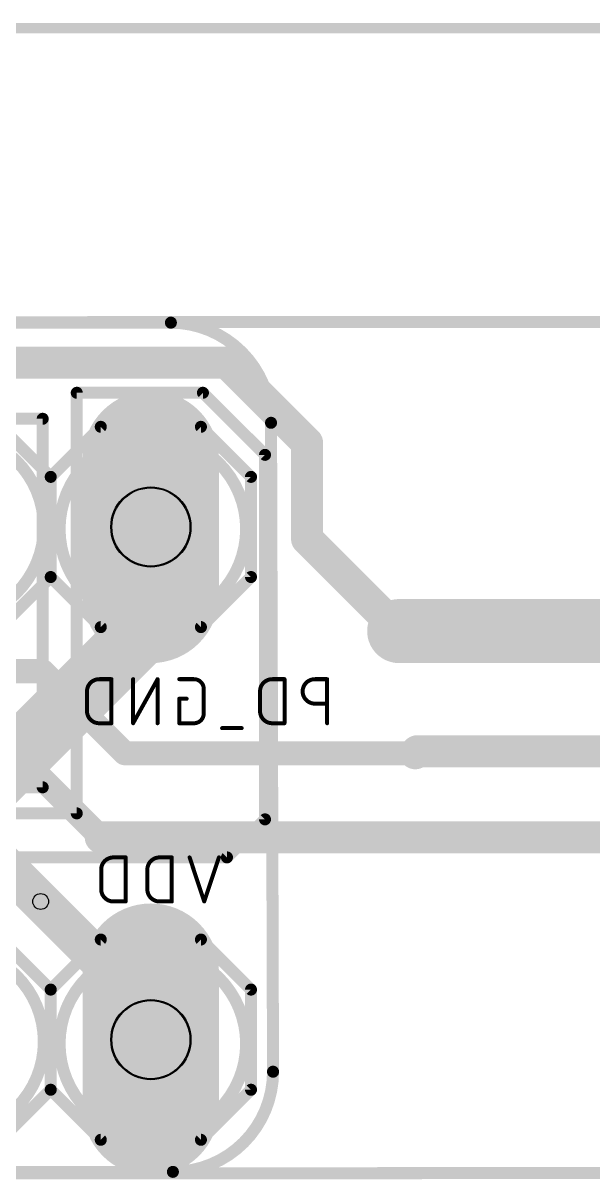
# Model space of a CAD drawing. Extents: x 6 to 264, y 30 to 75.
# Drawn here: x 197.21 to 204.44, y 54.53 to 69.2 of the extents above; entities that cross this region are included whole.
import ezdxf

# ---------------------------------------------------------------- set-up
doc = ezdxf.new("R2010")
doc.units = 0
for name, color, linetype in [('1', 12, 'CONTINUOUS'), ('100', 3, 'CONTINUOUS'), ('101', 190, 'CONTINUOUS'), ('16', 132, 'CONTINUOUS'), ('17', 110, 'CONTINUOUS'), ('18', 110, 'CONTINUOUS'), ('20', 31, 'CONTINUOUS'), ('21', 253, 'CONTINUOUS'), ('26', 253, 'CONTINUOUS'), ('29', 253, 'CONTINUOUS'), ('30', 253, 'CONTINUOUS'), ('44', 253, 'CONTINUOUS'), ('47', 253, 'CONTINUOUS'), ('51', 253, 'CONTINUOUS')]:
    doc.layers.add(name, color=color, linetype=linetype)

# ---------------------------------------------------------------- blocks, each defined once
blk = doc.blocks.new('RECT')
blk.add_solid([(-0.5, -0.5), (0.5, -0.5), (-0.5, 0.5), (0.5, 0.5)])
blk = doc.blocks.new('LONGP100')
at = {"const_width": 1}
blk.add_lwpolyline([(-0.5, 0), (0.5, 0)], dxfattribs=at)
at = {"const_width": 0.5}
for points in [[(-0.5, 0.25, 1), (-0.5, -0.25)], [(0.5, -0.25, 1), (0.5, 0.25)]]:
    blk.add_lwpolyline(points, format="xyb", dxfattribs=at)
blk = doc.blocks.new('ROUNDV')
at = {"const_width": 0.5}
blk.add_lwpolyline([(0, -0.25, 1), (0, 0.25, 1), (0, -0.25)], format="xyb", dxfattribs=at)

msp = doc.modelspace()

# ---------------------------------------------------------------- linework, layer by layer
at = {"layer": '1'}
for points, const_width in [([(199.7964, 64.897), (62.7126, 64.897)], 0.4064), ([(200.8124, 63.881), (199.7964, 64.897)], 0.4064), ([(200.8124, 62.6618), (200.8124, 63.881)], 0.4064), ([(201.9808, 61.4934), (200.8124, 62.6618)], 0.4064), ([(247.2944, 61.4934), (201.9808, 61.4934)], 0.8128), ([(197.4596, 60.9854), (187.5028, 60.9854)], 0.3048), ([(198.501, 59.944), (197.4596, 60.9854)], 0.3048), ([(196.5452, 60.5282), (198.1962, 58.8772)], 0.3048), ([(197.4342, 58.0644), (195.5292, 59.9694)], 0.508), ([(202.2094, 59.9694), (202.184, 59.944)], 0.4064), ([(247.9562, 59.9694), (202.2094, 59.9694)], 0.4064), ([(202.184, 59.944), (198.501, 59.944)], 0.3048), ([(198.1962, 58.8772), (247.1928, 58.8772)], 0.4064), ([(198.8312, 56.6674), (197.4342, 58.0644)], 0.508), ([(198.8312, 56.3118), (198.8312, 56.6674)], 0.508)]:
    msp.add_lwpolyline(points, dxfattribs=dict(at, const_width=const_width))
for points, const_width in [([(199.8682, 64.9688, 1), (199.7246, 64.8252)], 0.2032), ([(199.7964, 64.7954, 1), (199.7964, 64.9986)], 0.2032), ([(200.914, 63.881, 1), (200.7108, 63.881)], 0.2032), ([(200.7406, 63.8092, 1), (200.8842, 63.9528)], 0.2032), ([(200.8842, 62.7336, 1), (200.7406, 62.59)], 0.2032), ([(200.7108, 62.6618, 1), (200.914, 62.6618)], 0.2032), ([(201.9808, 61.6966, 1), (201.9808, 61.2902)], 0.4064), ([(201.909, 61.4216, 1), (202.0526, 61.5652)], 0.2032), ([(197.5135, 61.0393, 1), (197.4057, 60.9315)], 0.1524), ([(197.4596, 60.9092, 1), (197.4596, 61.0616)], 0.1524), ([(202.2094, 60.071, 1), (202.2094, 59.8678)], 0.2032), ([(202.2812, 59.8976, 1), (202.1376, 60.0412)], 0.2032), ([(198.501, 60.0202, 1), (198.501, 59.8678)], 0.1524), ([(198.4471, 59.8901, 1), (198.5549, 59.9979)], 0.1524), ([(202.1122, 60.0158, 1), (202.2558, 59.8722)], 0.2032), ([(202.184, 59.8678, 1), (202.184, 60.0202)], 0.1524), ([(198.1962, 58.9788, 1), (198.1962, 58.7756)], 0.2032), ([(198.1423, 58.8233, 1), (198.2501, 58.9311)], 0.1524), ([(197.524, 58.1542, 1), (197.3444, 57.9746)], 0.254), ([(197.3444, 57.9746, 1), (197.524, 58.1542)], 0.254), ([(198.9582, 56.6674, 1), (198.7042, 56.6674)], 0.254), ([(198.7414, 56.5776, 1), (198.921, 56.7572)], 0.254), ([(198.7042, 56.3118, 1), (198.9582, 56.3118)], 0.254)]:
    msp.add_lwpolyline(points, format="xyb", dxfattribs=dict(at, const_width=const_width))
at = {"layer": '100', "const_width": 0.1524}
for points in [[(188.6712, 65.405), (199.0852, 65.405)], [(200.3552, 64.135), (200.3806, 55.9054)], [(199.1106, 54.6354), (188.4426, 54.6354)]]:
    msp.add_lwpolyline(points, dxfattribs=at)
at = {"layer": '100'}
for points, const_width in [([(200.3552, 64.135, 0.4142), (199.0852, 65.405)], 0.1524), ([(199.0852, 65.4431, 1), (199.0852, 65.3669)], 0.0762), ([(199.0852, 65.3669, 1), (199.0852, 65.4431)], 0.0762), ([(200.3933, 64.1351, 1), (200.3171, 64.1349)], 0.0762), ([(200.3171, 64.135, 1), (200.3933, 64.135)], 0.0762), ([(199.1106, 54.6354, 0.4142), (200.3806, 55.9054)], 0.1524), ([(200.4187, 55.9054, 1), (200.3425, 55.9054)], 0.0762), ([(200.3425, 55.9053, 1), (200.4187, 55.9055)], 0.0762), ([(199.1106, 54.6735, 1), (199.1106, 54.5973)], 0.0762), ([(199.1106, 54.5973, 1), (199.1106, 54.6735)], 0.0762)]:
    msp.add_lwpolyline(points, format="xyb", dxfattribs=dict(at, const_width=const_width))
at = {"layer": '101', "const_width": 0.1524}
for points in [[(188.6712, 65.405), (199.0852, 65.405)], [(200.3552, 64.135), (200.3806, 55.9054)], [(199.1106, 54.6354), (188.4426, 54.6354)]]:
    msp.add_lwpolyline(points, dxfattribs=at)
at = {"layer": '101'}
for points, const_width in [([(200.3552, 64.135, 0.4142), (199.0852, 65.405)], 0.1524), ([(199.0852, 65.4431, 1), (199.0852, 65.3669)], 0.0762), ([(199.0852, 65.3669, 1), (199.0852, 65.4431)], 0.0762), ([(200.3933, 64.1351, 1), (200.3171, 64.1349)], 0.0762), ([(200.3171, 64.135, 1), (200.3933, 64.135)], 0.0762), ([(196.2912, 61.6313, 1), (196.2912, 63.9971, 1), (196.2912, 61.6313)], 0.1524), ([(198.8566, 61.6059, 1), (198.8566, 63.9717, 1), (198.8566, 61.6059)], 0.1524), ([(196.2912, 55.1035, 1), (196.2912, 57.4693, 1), (196.2912, 55.1035)], 0.1524), ([(198.8566, 55.0781, 1), (198.8566, 57.4439, 1), (198.8566, 55.0781)], 0.1524), ([(199.1106, 54.6354, 0.4142), (200.3806, 55.9054)], 0.1524), ([(200.4187, 55.9054, 1), (200.3425, 55.9054)], 0.0762), ([(200.3425, 55.9053, 1), (200.4187, 55.9055)], 0.0762), ([(199.1106, 54.6735, 1), (199.1106, 54.5973)], 0.0762), ([(199.1106, 54.5973, 1), (199.1106, 54.6735)], 0.0762)]:
    msp.add_lwpolyline(points, format="xyb", dxfattribs=dict(at, const_width=const_width))
at = {"layer": '16'}
for points, const_width in [([(197.8914, 64.516), (197.8914, 59.182)], 0.1524), ([(199.4916, 64.516), (197.8914, 64.516)], 0.1524), ([(200.279, 63.7286), (199.4916, 64.516)], 0.1524), ([(55.626, 64.1858), (197.4596, 64.1858)], 0.1524), ([(197.4596, 64.1858), (197.4596, 59.5122)], 0.1524), ([(200.279, 59.1058), (200.279, 63.7286)], 0.1524), ([(198.8312, 62.8142), (198.8312, 61.595)], 0.8128), ([(198.8312, 61.595), (196.5706, 59.3344)], 0.8128), ([(197.4596, 59.5122), (67.5132, 59.5122)], 0.1524), ([(197.8914, 59.182), (67.1576, 59.182)], 0.1524), ([(199.7964, 58.6232), (200.279, 59.1058)], 0.1524), ([(187.5282, 58.6232), (199.7964, 58.6232)], 0.1524), ([(197.4342, 58.0644), (198.628, 56.8706)], 0.4064)]:
    msp.add_lwpolyline(points, dxfattribs=dict(at, const_width=const_width))
for points, const_width in [([(197.9295, 64.516, 1), (197.8533, 64.516)], 0.0762), ([(197.8914, 64.5541, 1), (197.8914, 64.4779)], 0.0762), ([(199.5185, 64.5429, 1), (199.4647, 64.4891)], 0.0762), ([(199.4916, 64.4779, 1), (199.4916, 64.5541)], 0.0762), ([(197.4977, 64.1858, 1), (197.4215, 64.1858)], 0.0762), ([(197.4596, 64.1477, 1), (197.4596, 64.2239)], 0.0762), ([(200.3171, 63.7286, 1), (200.2409, 63.7286)], 0.0762), ([(200.2521, 63.7017, 1), (200.3059, 63.7555)], 0.0762), ([(199.0344, 62.8142, 1), (198.628, 62.8142)], 0.4064), ([(198.9749, 61.4513, 1), (198.6875, 61.7387)], 0.4064), ([(198.628, 61.595, 1), (199.0344, 61.595)], 0.4064), ([(197.4596, 59.4741, 1), (197.4596, 59.5503)], 0.0762), ([(197.4215, 59.5122, 1), (197.4977, 59.5122)], 0.0762), ([(197.8533, 59.182, 1), (197.9295, 59.182)], 0.0762), ([(197.8914, 59.1439, 1), (197.8914, 59.2201)], 0.0762), ([(200.2409, 59.1058, 1), (200.3171, 59.1058)], 0.0762), ([(200.3059, 59.0789, 1), (200.2521, 59.1327)], 0.0762), ([(199.7695, 58.6501, 1), (199.8233, 58.5963)], 0.0762), ([(199.7964, 58.5851, 1), (199.7964, 58.6613)], 0.0762), ([(197.506, 58.1362, 1), (197.3624, 57.9926)], 0.2032), ([(198.5562, 56.7988, 1), (198.6998, 56.9424)], 0.2032)]:
    msp.add_lwpolyline(points, format="xyb", dxfattribs=dict(at, const_width=const_width))
at = {"layer": '20', "const_width": 0.1524}
for points in [[(181.0766, 65.405), (249.6058, 65.4304)], [(246.38, 54.6354), (178.6382, 54.61)]]:
    msp.add_lwpolyline(points, dxfattribs=at)
at = {"layer": '20'}
for centre in [(198.8312, 62.8142), (198.8312, 56.3118)]:
    msp.add_circle(centre, 0.4953, dxfattribs=at)
at = {"layer": '21', "const_width": 0.1524}
for points in [[(196.9262, 64.0842), (197.5612, 63.4492)], [(197.5612, 63.4492), (198.1962, 64.0842)], [(198.1962, 64.0842), (199.4662, 64.0842)], [(200.1012, 63.4492), (199.4662, 64.0842)], [(197.5612, 62.1792), (197.5612, 63.4492)], [(200.1012, 62.1792), (200.1012, 63.4492)], [(197.5612, 62.1792), (196.9262, 61.5442)], [(198.1962, 61.5442), (197.5612, 62.1792)], [(199.4662, 61.5442), (200.1012, 62.1792)], [(199.4662, 61.5442), (198.1962, 61.5442)], [(196.9262, 57.5818), (197.5612, 56.9468)], [(198.1962, 57.5818), (197.5612, 56.9468)], [(198.1962, 57.5818), (199.4662, 57.5818)], [(199.4662, 57.5818), (200.1012, 56.9468)], [(197.5612, 56.9468), (197.5612, 55.6768)], [(200.1012, 56.9468), (200.1012, 55.6768)], [(197.5612, 55.6768), (196.9262, 55.0418)], [(197.5612, 55.6768), (198.1962, 55.0418)], [(200.1012, 55.6768), (199.4662, 55.0418)], [(199.4662, 55.0418), (198.1962, 55.0418)]]:
    msp.add_lwpolyline(points, dxfattribs=at)
at = {"layer": '21', "const_width": 0.0762}
for points in [[(198.1962, 64.1223, 1), (198.1962, 64.0461)], [(198.2231, 64.0573, 1), (198.1693, 64.1111)], [(199.4931, 64.1111, 1), (199.4393, 64.0573)], [(199.4662, 64.0461, 1), (199.4662, 64.1223)], [(197.5993, 63.4492, 1), (197.5231, 63.4492)], [(200.1393, 63.4492, 1), (200.0631, 63.4492)], [(197.5343, 63.4761, 1), (197.5881, 63.4223)], [(197.5343, 63.4223, 1), (197.5881, 63.4761)], [(200.0743, 63.4223, 1), (200.1281, 63.4761)], [(197.5231, 62.1792, 1), (197.5993, 62.1792)], [(197.5881, 62.2061, 1), (197.5343, 62.1523)], [(197.5881, 62.1523, 1), (197.5343, 62.2061)], [(200.0631, 62.1792, 1), (200.1393, 62.1792)], [(200.1281, 62.1523, 1), (200.0743, 62.2061)], [(198.1962, 61.5823, 1), (198.1962, 61.5061)], [(199.4662, 61.5061, 1), (199.4662, 61.5823)], [(198.1693, 61.5173, 1), (198.2231, 61.5711)], [(199.4393, 61.5711, 1), (199.4931, 61.5173)], [(198.1962, 57.6199, 1), (198.1962, 57.5437)], [(198.2231, 57.5549, 1), (198.1693, 57.6087)], [(199.4931, 57.6087, 1), (199.4393, 57.5549)], [(199.4662, 57.5437, 1), (199.4662, 57.6199)], [(197.5993, 56.9468, 1), (197.5231, 56.9468)], [(197.5343, 56.9737, 1), (197.5881, 56.9199)], [(197.5343, 56.9199, 1), (197.5881, 56.9737)], [(200.1393, 56.9468, 1), (200.0631, 56.9468)], [(200.0743, 56.9199, 1), (200.1281, 56.9737)], [(197.5881, 55.7037, 1), (197.5343, 55.6499)], [(197.5881, 55.6499, 1), (197.5343, 55.7037)], [(200.1281, 55.6499, 1), (200.0743, 55.7037)], [(197.5231, 55.6768, 1), (197.5993, 55.6768)], [(200.0631, 55.6768, 1), (200.1393, 55.6768)], [(198.1962, 55.0799, 1), (198.1962, 55.0037)], [(198.1693, 55.0149, 1), (198.2231, 55.0687)], [(199.4393, 55.0687, 1), (199.4931, 55.0149)], [(199.4662, 55.0037, 1), (199.4662, 55.0799)]]:
    msp.add_lwpolyline(points, format="xyb", dxfattribs=at)
at = {"layer": '26'}
for points, const_width in [([(198.1763, 60.8838, 0.4142), (198.0211, 60.7286)], 0.0508), ([(198.1763, 60.8965, 1), (198.1763, 60.8711)], 0.0254), ([(198.1763, 60.8711, 1), (198.1763, 60.8965)], 0.0254), ([(198.3442, 60.8838, 1), (198.3188, 60.8838)], 0.0254), ([(198.3315, 60.8711, 1), (198.3315, 60.8965)], 0.0254), ([(198.619, 60.8838, 1), (198.5936, 60.8838)], 0.0254), ([(198.9294, 60.8838, 1), (198.904, 60.8838)], 0.0254), ([(198.9278, 60.8776, 1), (198.9056, 60.89)], 0.0254), ([(199.1915, 60.8965, 1), (199.1915, 60.8711)], 0.0254), ([(199.5019, 60.7596, 0.4142), (199.3778, 60.8838)], 0.0508), ([(199.3778, 60.8965, 1), (199.3778, 60.8711)], 0.0254), ([(199.3778, 60.8711, 1), (199.3778, 60.8965)], 0.0254), ([(200.3708, 60.8838, 0.4142), (200.2156, 60.7286)], 0.0508), ([(200.3708, 60.8965, 1), (200.3708, 60.8711)], 0.0254), ([(200.3708, 60.8711, 1), (200.3708, 60.8965)], 0.0254), ([(200.5388, 60.8838, 1), (200.5134, 60.8838)], 0.0254), ([(200.5261, 60.8711, 1), (200.5261, 60.8965)], 0.0254), ([(200.9112, 60.8838, 1), (200.9112, 60.5734)], 0.0508), ([(200.9112, 60.8965, 1), (200.9112, 60.8711)], 0.0254), ([(200.9112, 60.8711, 1), (200.9112, 60.8965)], 0.0254), ([(201.0791, 60.8838, 1), (201.0537, 60.8838)], 0.0254), ([(201.0664, 60.8711, 1), (201.0664, 60.8965)], 0.0254), ([(198.0338, 60.7286, 1), (198.0084, 60.7286)], 0.0254), ([(198.0084, 60.7286, 1), (198.0338, 60.7286)], 0.0254), ([(199.5146, 60.7596, 1), (199.4892, 60.7596)], 0.0254), ([(199.4892, 60.7596, 1), (199.5146, 60.7596)], 0.0254), ([(200.2283, 60.7286, 1), (200.2029, 60.7286)], 0.0254), ([(200.2029, 60.7286, 1), (200.2283, 60.7286)], 0.0254), ([(199.1915, 60.6481, 1), (199.1915, 60.6227)], 0.0254), ([(199.2042, 60.6354, 1), (199.1788, 60.6354)], 0.0254), ([(199.2846, 60.6227, 1), (199.2846, 60.6481)], 0.0254), ([(200.9112, 60.5861, 1), (200.9112, 60.5607)], 0.0254), ([(200.9112, 60.5607, 1), (200.9112, 60.5861)], 0.0254), ([(201.0664, 60.5607, 1), (201.0664, 60.5861)], 0.0254), ([(198.0211, 60.4802, 0.4142), (198.1763, 60.325)], 0.0508), ([(198.0338, 60.4802, 1), (198.0084, 60.4802)], 0.0254), ([(198.0084, 60.4802, 1), (198.0338, 60.4802)], 0.0254), ([(199.3778, 60.325, 0.4142), (199.5019, 60.4492)], 0.0508), ([(199.5146, 60.4492, 1), (199.4892, 60.4492)], 0.0254), ([(199.4892, 60.4492, 1), (199.5146, 60.4492)], 0.0254), ([(200.2156, 60.4802, 0.4142), (200.3708, 60.325)], 0.0508), ([(200.2283, 60.4802, 1), (200.2029, 60.4802)], 0.0254), ([(200.2029, 60.4802, 1), (200.2283, 60.4802)], 0.0254), ([(198.1763, 60.3377, 1), (198.1763, 60.3123)], 0.0254), ([(198.1763, 60.3123, 1), (198.1763, 60.3377)], 0.0254), ([(198.3188, 60.325, 1), (198.3442, 60.325)], 0.0254), ([(198.3315, 60.3123, 1), (198.3315, 60.3377)], 0.0254), ([(198.5952, 60.3312, 1), (198.6174, 60.3188)], 0.0254), ([(198.5936, 60.325, 1), (198.619, 60.325)], 0.0254), ([(198.904, 60.325, 1), (198.9294, 60.325)], 0.0254), ([(199.1915, 60.3377, 1), (199.1915, 60.3123)], 0.0254), ([(199.1788, 60.325, 1), (199.2042, 60.325)], 0.0254), ([(199.3778, 60.3377, 1), (199.3778, 60.3123)], 0.0254), ([(199.3778, 60.3123, 1), (199.3778, 60.3377)], 0.0254), ([(200.3708, 60.3377, 1), (200.3708, 60.3123)], 0.0254), ([(200.3708, 60.3123, 1), (200.3708, 60.3377)], 0.0254), ([(200.5134, 60.325, 1), (200.5388, 60.325)], 0.0254), ([(200.5261, 60.3123, 1), (200.5261, 60.3377)], 0.0254), ([(201.0537, 60.325, 1), (201.0791, 60.325)], 0.0254), ([(199.7346, 60.2756, 1), (199.7346, 60.2502)], 0.0254), ([(199.983, 60.2502, 1), (199.983, 60.2756)], 0.0254), ([(198.3564, 58.6232, 0.4142), (198.2012, 58.468)], 0.0508), ([(198.3564, 58.6359, 1), (198.3564, 58.6105)], 0.0254), ([(198.3564, 58.6105, 1), (198.3564, 58.6359)], 0.0254), ([(198.5243, 58.6232, 1), (198.4989, 58.6232)], 0.0254), ([(198.5116, 58.6105, 1), (198.5116, 58.6359)], 0.0254), ([(198.9416, 58.6232, 0.4142), (198.7864, 58.468)], 0.0508), ([(198.9416, 58.6359, 1), (198.9416, 58.6105)], 0.0254), ([(198.9416, 58.6105, 1), (198.9416, 58.6359)], 0.0254), ([(199.1095, 58.6232, 1), (199.0841, 58.6232)], 0.0254), ([(199.0968, 58.6105, 1), (199.0968, 58.6359)], 0.0254), ([(199.3343, 58.6272, 1), (199.3102, 58.6192)], 0.0254), ([(199.7068, 58.6192, 1), (199.6828, 58.6272)], 0.0254), ([(198.2139, 58.468, 1), (198.1885, 58.468)], 0.0254), ([(198.1885, 58.468, 1), (198.2139, 58.468)], 0.0254), ([(198.7991, 58.468, 1), (198.7737, 58.468)], 0.0254), ([(198.7737, 58.468, 1), (198.7991, 58.468)], 0.0254), ([(198.2012, 58.2196, 0.4142), (198.3564, 58.0644)], 0.0508), ([(198.2139, 58.2196, 1), (198.1885, 58.2196)], 0.0254), ([(198.7864, 58.2196, 0.4142), (198.9416, 58.0644)], 0.0508), ([(198.7991, 58.2196, 1), (198.7737, 58.2196)], 0.0254), ([(198.1885, 58.2196, 1), (198.2139, 58.2196)], 0.0254), ([(198.7737, 58.2196, 1), (198.7991, 58.2196)], 0.0254), ([(198.3564, 58.0771, 1), (198.3564, 58.0517)], 0.0254), ([(198.3564, 58.0517, 1), (198.3564, 58.0771)], 0.0254), ([(198.4989, 58.0644, 1), (198.5243, 58.0644)], 0.0254), ([(198.5116, 58.0517, 1), (198.5116, 58.0771)], 0.0254), ([(198.9416, 58.0771, 1), (198.9416, 58.0517)], 0.0254), ([(198.9416, 58.0517, 1), (198.9416, 58.0771)], 0.0254), ([(199.0841, 58.0644, 1), (199.1095, 58.0644)], 0.0254), ([(199.0968, 58.0517, 1), (199.0968, 58.0771)], 0.0254), ([(199.4965, 58.0684, 1), (199.5206, 58.0604)], 0.0254), ([(199.4965, 58.0604, 1), (199.5206, 58.0684)], 0.0254)]:
    msp.add_lwpolyline(points, format="xyb", dxfattribs=dict(at, const_width=const_width))
at = {"layer": '26', "const_width": 0.0508}
for points in [[(198.3315, 60.8838), (198.1763, 60.8838)], [(198.3315, 60.325), (198.3315, 60.8838)], [(198.9167, 60.8838), (198.6063, 60.325)], [(198.6063, 60.325), (198.6063, 60.8838)], [(198.9167, 60.325), (198.9167, 60.8838)], [(199.3778, 60.8838), (199.1915, 60.8838)], [(200.5261, 60.8838), (200.3708, 60.8838)], [(200.5261, 60.325), (200.5261, 60.8838)], [(201.0664, 60.8838), (200.9112, 60.8838)], [(201.0664, 60.325), (201.0664, 60.8838)], [(198.0211, 60.7286), (198.0211, 60.4802)], [(199.5019, 60.4492), (199.5019, 60.7596)], [(200.2156, 60.7286), (200.2156, 60.4802)], [(199.2846, 60.6354), (199.1915, 60.6354)], [(199.1915, 60.6354), (199.1915, 60.325)], [(200.9112, 60.5734), (201.0664, 60.5734)], [(198.1763, 60.325), (198.3315, 60.325)], [(199.1915, 60.325), (199.3778, 60.325)], [(200.3708, 60.325), (200.5261, 60.325)], [(199.983, 60.2629), (199.7346, 60.2629)], [(198.5116, 58.6232), (198.3564, 58.6232)], [(198.5116, 58.0644), (198.5116, 58.6232)], [(199.0968, 58.6232), (198.9416, 58.6232)], [(199.0968, 58.0644), (199.0968, 58.6232)], [(199.5085, 58.0644), (199.3223, 58.6232)], [(199.6948, 58.6232), (199.5085, 58.0644)], [(198.2012, 58.468), (198.2012, 58.2196)], [(198.7864, 58.468), (198.7864, 58.2196)], [(198.3564, 58.0644), (198.5116, 58.0644)], [(198.9416, 58.0644), (199.0968, 58.0644)]]:
    msp.add_lwpolyline(points, dxfattribs=at)
at = {"layer": '29', "const_width": 0.5969}
for points in [[(198.8312, 62.5157, 1), (198.8312, 63.1127, 1), (198.8312, 62.5157)], [(198.8312, 56.0134, 1), (198.8312, 56.6103, 1), (198.8312, 56.0134)]]:
    msp.add_lwpolyline(points, format="xyb", dxfattribs=at)
at = {"layer": '30', "const_width": 0.5969}
for points in [[(198.8312, 62.5157, 1), (198.8312, 63.1127, 1), (198.8312, 62.5157)], [(198.8312, 56.0134, 1), (198.8312, 56.6103, 1), (198.8312, 56.0134)]]:
    msp.add_lwpolyline(points, format="xyb", dxfattribs=at)
at = {"layer": '44'}
for centre, radius in [((198.8312, 62.8142), 0.508), ((197.4342, 58.0644), 0.1), ((198.8312, 56.3118), 0.508)]:
    msp.add_circle(centre, radius, dxfattribs=at)
at = {"layer": '47', "const_width": 0.13}
msp.add_lwpolyline([(263.3838, 69.1388), (12.4856, 69.1388)], dxfattribs=at)

# ---------------------------------------------------------------- block references
at = {"layer": '17', "xscale": 1.524, "yscale": 1.524}
for p, rotation in [((198.8312, 62.8142), 270), ((198.8312, 62.8142), 270), ((198.8312, 56.3118), 90), ((198.8312, 56.3118), 90)]:
    msp.add_blockref('LONGP100', p, dxfattribs=dict(at, rotation=rotation))
at = {"layer": '18', "xscale": 0.3524, "yscale": 0.3524}
msp.add_blockref('ROUNDV', (197.4342, 58.0644), dxfattribs=at)
msp.add_blockref('ROUNDV', (197.4342, 58.0644), dxfattribs=at)
at = {"layer": '29', "xscale": 1.7272, "yscale": 1.7272}
for p, rotation in [((198.8312, 62.8142), 270), ((198.8312, 56.3118), 90)]:
    msp.add_blockref('LONGP100', p, dxfattribs=dict(at, rotation=rotation))
at = {"layer": '30', "xscale": 1.7272, "yscale": 1.7272}
for p, rotation in [((198.8312, 62.8142), 270), ((198.8312, 56.3118), 90)]:
    msp.add_blockref('LONGP100', p, dxfattribs=dict(at, rotation=rotation))
at = {"layer": '51', "xscale": 0.508, "yscale": 0.508, "rotation": 180}
msp.add_blockref('RECT', (198.8312, 62.8142), dxfattribs=at)
at = {"layer": '51', "xscale": 0.508, "yscale": 0.508}
msp.add_blockref('RECT', (198.8312, 56.3118), dxfattribs=at)

doc.saveas('drawing.dxf')
